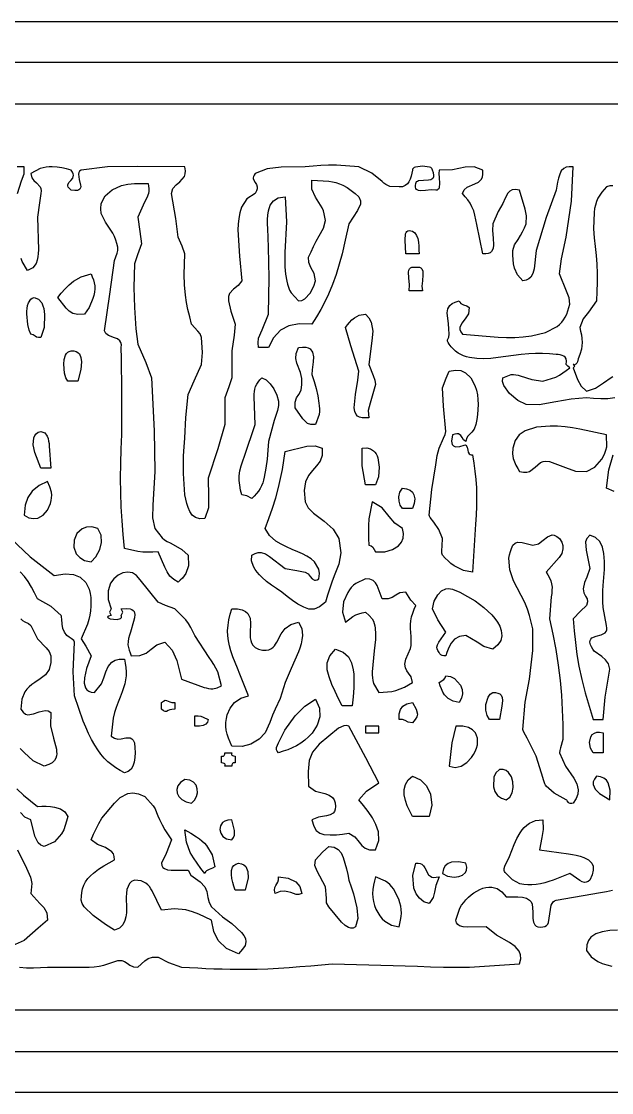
# Model space of a CAD drawing. Extents: x -1323 to 1705, y -706 to 926.
# Drawn here: x 680.4 to 709.1, y -59.8 to -7.8 of the extents above; entities that cross this region are included whole.
import ezdxf

# ---------------------------------------------------------------- set-up
doc = ezdxf.new("R2010")
doc.units = 0
doc.layers.add('CAMADA_1', color=7, linetype='CONTINUOUS')

msp = doc.modelspace()

# ---------------------------------------------------------------- linework, layer by layer
at = {"layer": 'CAMADA_1'}
for points in [[(769.0431, -59.8183), (589.043, -59.8183), (589.043, -7.8183), (769.0431, -7.8183), (769.0431, -59.8183)], [(591.043, -57.8183), (767.043, -57.8183), (767.043, -9.8183), (591.043, -9.8183), (591.043, -57.8183)], [(765.0429, -55.8183), (593.043, -55.8183), (593.043, -11.8183), (765.0429, -11.8183), (765.0429, -55.8183)], [(691.8982, -23.6551), (691.8811, -23.4206), (691.9023, -23.1948), (692.0852, -22.7955), (692.3856, -22.0295), (692.4225, -20.2611), (692.3856, -18.7783), (692.3481, -17.8751), (692.3394, -17.6569), (692.3369, -17.4389), (692.3476, -17.2221), (692.3782, -17.0076), (692.4662, -16.7332), (692.6216, -16.5199), (692.8603, -16.3836), (693.1983, -16.3399), (693.2651, -17.5526), (693.1843, -19.0388), (693.1751, -19.3886), (693.1829, -19.7383), (693.2137, -20.0874), (693.2732, -20.4353), (693.3087, -20.5808), (693.3531, -20.7231), (693.4094, -20.8593), (693.4804, -20.9865), (693.8488, -21.379), (694.0085, -21.3591), (694.1577, -21.2802), (694.4124, -21.0053), (694.5883, -20.6735), (694.6615, -20.4039), (694.6002, -20.0603), (694.4486, -19.761), (694.3497, -19.5258), (694.3366, -19.2656), (694.4539, -19.0017), (694.5755, -18.7396), (694.7057, -18.4814), (694.8487, -18.2288), (695.0559, -17.8538), (695.1493, -17.4777), (695.1227, -17.3179), (695.0913, -17.1602), (695.0504, -17.007), (694.9951, -16.8605), (694.6751, -16.3554), (694.4865, -15.9665), (694.4989, -15.5271), (695.3179, -15.5728), (695.4922, -15.6022), (695.6642, -15.6426), (695.8318, -15.6955), (695.9928, -15.7627), (696.2029, -15.8804), (696.4005, -16.0209), (696.5898, -16.1766), (696.7749, -16.3399), (696.8502, -16.5281), (696.8545, -16.6963), (696.7145, -16.9983), (696.2873, -17.64), (696.1132, -18.4321), (695.9621, -19.1033), (695.8195, -19.6027), (695.6681, -20.0982), (695.499, -20.5859), (695.3033, -21.0619), (695.1223, -21.4345), (694.9241, -21.7994), (694.7144, -22.1594), (694.4989, -22.5168), (693.8719, -22.4968), (693.3693, -22.6012), (692.9754, -22.8143), (692.629, -23.1832), (692.3856, -23.6551), (691.8982, -23.6551)], [(688.4843, -33.7337), (688.4932, -34.2435), (688.3716, -34.6226), (688.2944, -34.7368), (688.203, -34.8414), (688.1021, -34.9394), (687.9965, -35.0343), (687.7826, -34.9056), (687.5979, -34.75), (687.4593, -34.5446), (687.3516, -34.3134), (687.0214, -33.571), (686.7732, -33.5815), (686.5257, -33.5863), (686.2795, -33.5795), (686.0355, -33.5554), (685.3959, -33.4087), (685.3337, -32.732), (685.2774, -32.0553), (685.2331, -31.3782), (685.2066, -30.7006), (685.2018, -29.9933), (685.214, -29.2855), (685.2343, -28.5774), (685.2538, -27.8692), (685.2631, -27.3423), (685.2676, -26.8155), (685.2681, -26.2887), (685.2652, -25.7619), (685.2595, -25.2352), (685.2518, -24.7085), (685.2427, -24.1818), (685.233, -23.6551), (685.2378, -23.5148), (685.2113, -23.4057), (685.1591, -23.3224), (685.0442, -23.2342), (684.9016, -23.1736), (684.6067, -23.0622), (684.4906, -22.975), (684.4202, -22.8423), (684.6761, -21.0655), (684.9081, -19.4284), (685.0304, -19.0753), (685.0692, -18.9417), (685.0704, -18.7783), (685.0196, -18.6036), (684.9647, -18.4312), (684.9014, -18.2634), (684.8256, -18.1026), (684.4658, -17.5645), (684.2619, -17.1484), (684.2404, -16.9106), (684.2574, -16.6649), (684.4512, -16.2839), (684.7946, -15.9914), (685.2485, -15.79), (685.5599, -15.7209), (685.8798, -15.6894), (686.2053, -15.6831), (686.5336, -15.6894), (686.5539, -15.8127), (686.5686, -15.9349), (686.5719, -16.055), (686.5581, -16.1717), (686.4789, -16.3847), (686.3665, -16.5914), (686.0458, -17.315), (686.1295, -18.0243), (686.2086, -18.6156), (686.0274, -19.1504), (685.8832, -19.5911), (685.8458, -20.7366), (685.8832, -21.7041), (685.9459, -22.7372), (686.0458, -23.4924), (686.427, -24.3808), (686.696, -25.118), (686.8392, -27.6872), (686.8586, -29.6697), (686.7615, -31.3068), (686.7558, -31.9096), (686.8586, -32.4332), (687.2176, -32.8846), (687.3391, -32.9798), (687.4713, -33.0629), (687.6101, -33.1379), (687.7517, -33.209), (688.1694, -33.4482), (688.4843, -33.7337)], [(699.7007, -19.1033), (699.0506, -19.1033), (699.032, -18.4343), (699.0482, -18.1253), (699.0715, -18.0676), (699.1059, -18.0206), (699.1526, -17.9861), (699.2134, -17.9655), (699.3798, -18.0022), (699.4995, -18.0856), (699.5808, -18.2074), (699.6321, -18.3594), (699.6678, -18.5424), (699.6876, -18.7279), (699.6968, -18.9152), (699.7007, -19.1033)], [(699.8633, -20.8912), (699.2134, -20.8912), (699.2322, -20.603), (699.1977, -20.2613), (699.1917, -19.9851), (699.2094, -19.8964), (699.2434, -19.8244), (699.289, -19.7785), (699.3519, -19.7498), (699.4342, -19.7407), (699.5384, -19.7534), (699.6426, -19.7407), (699.7248, -19.7498), (699.7878, -19.7785), (699.8333, -19.8244), (699.88, -19.9496), (699.8891, -20.1127), (699.8633, -20.4088), (699.8412, -20.6723), (699.8633, -20.8912)], [(682.1445, -21.2167), (682.3211, -21.0047), (682.5032, -20.7989), (682.6966, -20.6057), (682.9068, -20.4312), (683.2935, -20.2098), (683.7701, -20.0785), (683.827, -20.2203), (683.8783, -20.3628), (683.9185, -20.5066), (683.942, -20.6523), (683.9445, -20.8066), (683.9272, -20.9621), (683.8946, -21.1172), (683.8511, -21.2701), (683.6678, -21.7051), (683.4446, -22.0295), (683.1285, -22.0498), (682.8881, -21.9944), (682.7046, -21.882), (682.5594, -21.7314), (682.1445, -21.2167)], [(681.3318, -23.1674), (681.2074, -23.1701), (681.1174, -23.1387), (681.0446, -23.0901), (680.9581, -23.0336), (680.844, -23.0046), (680.761, -22.8125), (680.6932, -22.5351), (680.6442, -22.0201), (680.646, -21.8838), (680.6574, -21.7482), (680.6819, -21.6149), (680.723, -21.4858), (680.835, -21.3044), (680.9128, -21.2471), (681.0063, -21.2167), (681.2171, -21.3014), (681.3673, -21.4856), (681.4265, -21.6188), (681.4674, -21.7575), (681.4939, -21.8999), (681.5099, -22.0445), (681.482, -22.6772), (681.3318, -23.1674)], [(697.2622, -24.4679), (697.4663, -25.0108), (697.5545, -25.2283), (697.5876, -25.443), (697.3175, -26.3441), (697.2302, -26.7041), (697.2622, -27.0686), (696.9372, -27.0686), (696.8073, -27.0353), (696.7088, -26.9778), (696.638, -26.9002), (696.5758, -26.7544), (696.5538, -26.5848), (696.6123, -25.9307), (696.7188, -25.2394), (696.7749, -24.793), (696.3934, -23.5723), (696.1245, -22.6796), (696.224, -22.5515), (696.3272, -22.4271), (696.438, -22.3102), (696.56, -22.2046), (696.7889, -22.0761), (697.1001, -22.0295), (697.2577, -22.2131), (697.3807, -22.414), (697.456, -22.8502), (697.4071, -23.3208), (697.2622, -24.4679)], [(683.1197, -25.2807), (682.6319, -25.2807), (682.5481, -25.1227), (682.4827, -24.8918), (682.4403, -24.4623), (682.4609, -24.2249), (682.5224, -24.0222), (682.5705, -23.9414), (682.6314, -23.8784), (682.7058, -23.8361), (682.7946, -23.8174), (682.931, -23.8151), (683.0424, -23.8392), (683.1309, -23.8865), (683.1984, -23.9544), (683.276, -24.1269), (683.3003, -24.3413), (683.2634, -24.7158), (683.1197, -25.2807)], [(694.4989, -24.9553), (694.5996, -25.2979), (694.6938, -25.6428), (694.7751, -25.992), (694.837, -26.3479), (694.8536, -26.4862), (694.8629, -26.6246), (694.8613, -26.7618), (694.8453, -26.8967), (694.6615, -27.3937), (694.4434, -27.3884), (694.2769, -27.3313), (694.0509, -27.1102), (693.6861, -26.5809), (693.6785, -26.3002), (693.7484, -26.0968), (693.8542, -25.9296), (693.9696, -25.7232), (694.0111, -25.443), (693.9983, -25.1465), (693.9475, -24.8602), (693.7684, -24.4149), (693.7117, -24.1893), (693.7264, -23.9428), (693.8488, -23.6551), (694.0388, -23.6298), (694.1933, -23.6341), (694.3161, -23.6645), (694.41, -23.7177), (694.5249, -23.8801), (694.5647, -24.0949), (694.5557, -24.336), (694.5032, -24.7279), (694.4989, -24.9553)], [(700.1885, -31.7831), (700.3199, -30.5375), (700.5135, -29.3447), (700.5867, -28.8972), (700.6761, -28.5319), (700.8833, -28.0504), (700.9613, -27.8712), (701.0013, -27.7191), (700.8845, -26.4918), (700.8389, -25.6057), (701.0101, -25.1387), (701.1639, -24.793), (701.4657, -24.7436), (701.7282, -24.7722), (701.9528, -24.87), (702.2211, -25.1267), (702.4108, -25.4889), (702.4825, -25.7123), (702.5322, -25.942), (702.5611, -26.1754), (702.5706, -26.41), (702.5617, -26.6573), (702.5377, -26.9034), (702.5036, -27.1488), (702.4645, -27.3937), (702.3777, -27.618), (702.2664, -27.7623), (702.1507, -27.8684), (702.0699, -27.952), (702.0086, -28.0579), (701.9767, -28.2065), (701.8658, -28.1346), (701.7938, -28.0238), (701.7209, -27.9137), (701.6078, -27.8439), (701.5344, -27.836), (701.4417, -27.8474), (701.3263, -27.8814), (701.2741, -28.1978), (701.2843, -28.2835), (701.3084, -28.3503), (701.3763, -28.4262), (701.4691, -28.4623), (701.6884, -28.4524), (701.8849, -28.3963), (701.949, -28.3744), (701.9681, -28.3691), (701.9712, -28.3686), (701.9738, -28.3684), (701.9757, -28.3686), (701.9767, -28.3692), (702.0344, -28.4822), (702.062, -28.6251), (702.0883, -28.7331), (702.1383, -28.8172), (702.1786, -28.8445), (702.2325, -28.8586), (702.3019, -28.8569), (702.3588, -29.2577), (702.411, -29.6587), (702.4537, -30.0602), (702.4821, -30.4625), (702.4932, -30.9025), (702.4866, -31.3432), (702.4673, -31.7841), (702.4402, -32.2247), (702.3534, -33.5123), (702.3019, -34.5465), (701.8575, -34.4663), (701.3995, -34.2506), (701.2476, -34.1362), (701.1057, -34.0091), (700.9706, -33.8735), (700.8389, -33.7337), (700.8046, -33.6363), (700.7989, -33.5103), (700.8211, -33.2833), (700.8389, -32.9209), (700.6635, -32.4786), (700.422, -32.1249), (700.2472, -31.8984), (700.2064, -31.8335), (700.1885, -31.7831)], [(692.3856, -28.2065), (692.3562, -28.6393), (692.3183, -29.0718), (692.2633, -29.5039), (692.1827, -29.9352), (692.1474, -30.0812), (692.1051, -30.2247), (692.0526, -30.363), (691.9867, -30.4937), (691.8996, -30.6229), (691.7985, -30.7435), (691.688, -30.8584), (691.5728, -30.9703), (691.3353, -30.8434), (691.0852, -30.8076), (691.031, -30.5721), (690.9857, -30.3373), (690.9584, -30.1035), (690.9579, -29.8714), (690.9923, -29.6315), (691.055, -29.3936), (691.1352, -29.1572), (691.2223, -28.9219), (691.7354, -27.3937), (691.688, -26.0486), (691.6927, -25.9193), (691.7038, -25.7913), (691.7255, -25.6669), (691.7621, -25.5484), (691.8187, -25.4333), (691.8907, -25.3246), (691.973, -25.2202), (692.0604, -25.118), (692.274, -25.2234), (692.4719, -25.4132), (692.6431, -25.6559), (692.7945, -25.9669), (692.8734, -26.2558), (692.8686, -26.4603), (692.8152, -26.7135), (692.6691, -27.1917), (692.3856, -28.2065)], [(706.0408, -29.182), (706.8213, -29.4659), (707.3044, -29.6573), (707.8287, -29.6697), (708.2447, -29.4554), (708.5728, -29.0733), (708.6557, -28.929), (708.726, -28.7797), (708.7804, -28.6259), (708.8155, -28.4684), (708.8043, -27.8814), (707.5125, -27.6082), (707.1538, -27.5497), (706.7933, -27.5039), (706.4315, -27.4742), (706.0689, -27.464), (705.4094, -27.516), (704.8551, -27.6911), (704.5673, -27.8912), (704.3618, -28.1685), (704.2524, -28.5319), (704.2378, -28.8139), (704.2784, -29.0426), (704.3352, -29.2064), (704.4074, -29.3641), (704.4899, -29.5179), (704.5776, -29.6697), (704.7755, -29.705), (704.9357, -29.7028), (705.0656, -29.6702), (705.3443, -29.4611), (705.6054, -29.2345), (705.7218, -29.1881), (705.8646, -29.1683), (706.0408, -29.182)], [(681.3318, -27.7191), (681.5133, -27.7967), (681.6323, -27.9547), (681.6773, -28.0701), (681.7067, -28.1895), (681.7254, -28.3114), (681.7383, -28.4344), (681.8191, -29.507), (681.3318, -29.507), (681.0351, -28.7453), (680.9612, -28.3666), (680.9876, -28.0284), (681.0343, -27.9226), (681.1055, -27.8337), (681.2036, -27.7648), (681.3318, -27.7191)], [(695.7995, -32.9209), (695.8946, -33.6104), (695.8066, -34.1618), (695.6102, -34.6523), (695.4792, -34.9856), (695.3617, -35.324), (695.2533, -35.6658), (695.1493, -36.0094), (694.8656, -36.2431), (694.6007, -36.348), (694.3485, -36.3464), (694.1015, -36.2605), (693.816, -36.1076), (693.5469, -35.9275), (693.2887, -35.7291), (693.036, -35.5217), (692.7813, -35.3549), (692.5309, -35.1828), (692.2892, -35), (692.0606, -34.8011), (691.9441, -34.6847), (691.8354, -34.5608), (691.7374, -34.4283), (691.6527, -34.2861), (691.5587, -34.0115), (691.5728, -33.7337), (691.7314, -33.6422), (691.8835, -33.6007), (692.0296, -33.6022), (692.2392, -33.6697), (692.4397, -33.7942), (693.1983, -34.3838), (693.7622, -34.4805), (694.1737, -34.5465), (694.3094, -34.6411), (694.4124, -34.7679), (694.5061, -34.8837), (694.6146, -34.946), (694.6739, -34.9453), (694.7431, -34.9218), (694.8239, -34.8716), (694.8592, -34.6237), (694.8332, -34.4085), (694.6279, -34.0593), (694.4509, -33.9002), (694.2502, -33.7707), (694.0343, -33.662), (693.8116, -33.5651), (693.5368, -33.4499), (693.2666, -33.3312), (693.0032, -33.2008), (692.7489, -33.0505), (692.4283, -32.7791), (692.2232, -32.4332), (692.4047, -31.9415), (692.5792, -31.448), (692.7394, -30.9509), (692.8784, -30.4484), (692.9764, -30.0144), (693.059, -29.5766), (693.1312, -29.136), (693.1983, -28.6942), (694.2443, -28.4351), (694.6563, -28.4198), (694.9867, -28.5319), (694.9963, -28.8889), (694.8961, -29.1642), (694.7223, -29.3989), (694.5225, -29.6148), (694.327, -29.8627), (694.1778, -30.1741), (694.1136, -30.5853), (694.1737, -31.1326), (694.3165, -31.4271), (694.575, -31.6909), (695.0931, -32.0856), (695.5308, -32.4654), (695.7995, -32.9209)], [(697.1001, -30.3198), (696.9341, -29.3934), (696.9372, -28.5319), (697.1549, -28.5182), (697.3356, -28.5626), (697.4815, -28.6566), (697.5515, -28.7309), (697.6097, -28.8157), (697.6569, -28.9081), (697.6942, -29.005), (697.7662, -29.4634), (697.7226, -29.9342), (697.5876, -30.3198), (697.1001, -30.3198)], [(681.6567, -30.1575), (681.239, -30.3478), (680.9008, -30.6175), (680.6894, -30.9218), (680.5585, -31.3067), (680.5189, -31.7831), (680.7498, -31.9099), (680.9695, -31.9567), (681.1739, -31.9332), (681.4432, -31.7873), (681.6553, -31.5378), (681.7965, -31.2173), (681.8302, -31.0834), (681.851, -30.947), (681.8566, -30.8101), (681.8452, -30.6752), (681.7706, -30.4122), (681.6567, -30.1575)], [(698.888, -30.4825), (699.0973, -30.515), (699.2597, -30.5815), (699.3772, -30.6779), (699.4525, -30.7999), (699.4909, -30.9948), (699.4635, -31.2174), (699.3758, -31.4576), (698.888, -31.4576), (698.7866, -31.3092), (698.7318, -31.1145), (698.7237, -30.9012), (698.7735, -30.6632), (698.888, -30.4825)], [(697.425, -31.1326), (697.2641, -31.9732), (697.2403, -32.2891), (697.2365, -32.607), (697.246, -32.9262), (697.2622, -33.246), (697.3678, -33.2838), (697.4479, -33.3467), (697.5876, -33.571), (698.0313, -33.5644), (698.4061, -33.4617), (698.6956, -33.2801), (698.8467, -33.1024), (698.9337, -32.8972), (698.9497, -32.6717), (698.888, -32.4332), (698.5303, -32.1829), (698.2521, -31.8531), (697.9028, -31.4286), (697.425, -31.1326)], [(683.7701, -34.0588), (684.0006, -33.8093), (684.1887, -33.456), (684.2736, -33.1123), (684.2538, -32.7611), (684.0953, -32.4332), (683.8042, -32.3564), (683.5464, -32.3676), (683.3266, -32.4518), (683.0775, -32.6829), (682.9379, -32.9952), (682.9226, -33.3389), (683.0465, -33.664), (683.2136, -33.8457), (683.4532, -33.9823), (683.7701, -34.0588)], [(706.5286, -43.3246), (706.8092, -43.9736), (707.2119, -44.5496), (707.3647, -44.8321), (707.4353, -45.1227), (707.4179, -45.3252), (707.3361, -45.5378), (707.1787, -45.763), (707.1268, -45.7808), (707.0824, -45.7872), (707.0445, -45.7839), (706.9983, -45.7643), (706.9618, -45.7327), (706.9003, -45.6473), (706.8778, -45.6194), (706.8535, -45.6005), (706.2661, -45.2819), (705.8782, -44.9502), (705.8436, -44.9016), (705.8095, -44.8301), (705.7549, -44.6772), (705.6481, -44.3076), (705.3904, -43.4874), (704.9486, -42.6088), (704.7948, -42.3289), (704.7583, -42.2481), (704.7402, -42.1868), (704.8575, -40.8661), (705.0652, -39.7484), (705.2216, -38.3576), (705.228, -37.31), (705.148, -36.9839), (705.0611, -36.6608), (704.9602, -36.3435), (704.8384, -36.035), (704.2927, -34.9792), (704.1024, -34.4415), (704.0667, -33.874), (704.0957, -33.7139), (704.1397, -33.5565), (704.1935, -33.4008), (704.2524, -33.246), (704.3661, -33.1526), (704.4796, -33.1046), (704.7116, -33.1079), (705.228, -33.246), (705.5022, -33.1721), (705.7284, -33.0054), (705.937, -32.8348), (706.159, -32.7491), (706.2699, -32.7616), (706.3922, -32.8163), (706.5286, -32.9209), (706.633, -33.0987), (706.6843, -33.2655), (706.6902, -33.4223), (706.6289, -33.6408), (706.5054, -33.8424), (705.8782, -34.5465), (705.9603, -34.6872), (706.0357, -34.8293), (706.0978, -34.9741), (706.1399, -35.1231), (706.1577, -35.2769), (706.1563, -35.4345), (706.1428, -35.5943), (706.1247, -35.7547), (706.0408, -36.8222), (706.1941, -37.5678), (706.3383, -38.3143), (706.4639, -39.0629), (706.5617, -39.8145), (706.6228, -40.5263), (706.6592, -41.2409), (706.6792, -41.9573), (706.6909, -42.6745), (706.5777, -43.0866), (706.5364, -43.2183), (706.5286, -43.3246)], [(708.6414, -35.1966), (708.6788, -34.8096), (708.7045, -34.4233), (708.7069, -34.0383), (708.6743, -33.6552), (708.6045, -33.3365), (708.4764, -33.0717), (708.2767, -32.8745), (707.9915, -32.7582), (707.8546, -32.9127), (707.7917, -33.0884), (707.8184, -33.4886), (707.9915, -34.3838), (707.8556, -34.8005), (707.7295, -35.0551), (707.6663, -35.3593), (707.7054, -35.5536), (707.7912, -35.718), (707.858, -35.8527), (707.8823, -35.999), (707.8287, -36.1721), (707.5399, -36.4552), (707.1787, -36.8222), (707.232, -37.3989), (707.2921, -37.9742), (707.366, -38.5468), (707.4605, -39.1154), (707.6016, -39.7676), (707.7704, -40.4144), (707.9576, -41.0576), (708.1541, -41.699), (708.6414, -41.699), (708.7466, -40.6263), (708.9669, -39.2606), (708.897, -38.9966), (708.7554, -38.8046), (708.5709, -38.6553), (708.2049, -38.3839), (708.1363, -38.2908), (708.0807, -38.1868), (708.0339, -38.0754), (707.9915, -37.9603), (708.0046, -37.8718), (708.0368, -37.8025), (708.0852, -37.7492), (708.2962, -37.6553), (708.5432, -37.5976), (708.7451, -37.4948), (708.7885, -37.4365), (708.8148, -37.3613), (708.821, -37.2659), (708.8043, -37.1474), (708.6407, -36.2661), (708.6234, -36.0003), (708.6211, -35.7332), (708.6287, -35.4651), (708.6414, -35.1966)], [(685.233, -36.6597), (685.3143, -36.4972), (685.233, -36.3347), (685.4819, -36.3105), (685.6634, -36.3279), (685.7511, -36.3605), (685.815, -36.4085), (685.8572, -36.4707), (685.887, -36.6036), (685.8746, -36.7672), (685.8314, -36.9557), (685.6748, -37.4648), (685.6276, -37.6162), (685.5877, -37.7692), (685.5622, -37.9224), (685.5587, -38.0747), (685.5784, -38.2103), (685.616, -38.3445), (685.6654, -38.4778), (685.7208, -38.6106), (686.1431, -38.608), (686.4428, -38.4829), (686.6807, -38.296), (686.9644, -38.079), (687.3464, -37.9603), (687.6995, -38.3355), (687.9269, -38.8361), (688.1591, -39.7484), (689.2528, -40.1463), (689.3608, -40.1771), (689.4694, -40.2021), (689.5776, -40.2167), (689.6848, -40.2167), (689.8994, -40.1651), (690.1099, -40.0734), (689.9189, -39.3949), (689.8313, -39.2114), (689.7291, -39.0342), (689.6175, -38.8611), (689.5021, -38.69), (688.8093, -37.635), (688.7133, -37.4341), (688.6123, -37.2369), (688.5017, -37.0471), (688.3763, -36.8686), (687.8342, -36.3347), (687.3745, -36.1755), (687.0214, -36.0094), (686.155, -34.928), (685.9759, -34.723), (685.7828, -34.5892), (685.558, -34.5465), (685.3079, -34.5921), (685.0769, -34.7038), (684.8763, -34.8741), (684.7185, -35.0951), (684.5943, -35.4557), (684.5941, -35.8749), (684.7452, -36.3347), (684.6639, -36.4972), (684.7452, -36.6597), (684.6177, -36.6904), (684.5974, -36.7003), (684.5833, -36.7105), (684.5764, -36.7187), (684.5726, -36.7271), (684.5724, -36.7356), (684.575, -36.7442), (684.5805, -36.7527), (684.6012, -36.7706), (684.6327, -36.7877), (684.6992, -36.8122), (684.8527, -36.8435), (685.0401, -36.8491), (685.1889, -36.8091), (685.2204, -36.783), (685.2397, -36.7498), (685.2445, -36.7089), (685.233, -36.6597)], [(699.5384, -36.1721), (699.3002, -35.9096), (699.0506, -35.5217), (698.7704, -35.5634), (698.564, -35.679), (698.3968, -35.7849), (698.1935, -35.8546), (697.9128, -35.8471), (697.6603, -35.2053), (697.5769, -35.0651), (697.4632, -34.9553), (697.308, -34.8871), (697.1001, -34.8716), (696.6206, -35.1028), (696.5092, -35.1935), (696.4083, -35.2977), (696.3176, -35.4122), (696.2368, -35.534), (696.0331, -35.9969), (695.9828, -36.4969), (696.1245, -36.9849), (696.4842, -36.7008), (696.6279, -36.6308), (696.7804, -36.5772), (696.9388, -36.5345), (697.1001, -36.4972), (697.281, -36.6517), (697.4298, -36.8278), (697.4836, -36.9305), (697.5235, -37.0413), (697.5519, -37.1574), (697.5714, -37.276), (697.5916, -37.5543), (697.5843, -37.8309), (697.5586, -38.1059), (697.5237, -38.3795), (697.4257, -39.3884), (697.4249, -39.5333), (697.4326, -39.6774), (697.4527, -39.8183), (697.4896, -39.9538), (697.75, -40.3986), (697.9614, -40.3881), (698.1711, -40.3716), (698.3773, -40.3432), (698.5783, -40.2969), (698.7846, -40.2239), (698.985, -40.1307), (699.1814, -40.0242), (699.3758, -39.9109), (699.3212, -39.6437), (699.1888, -39.4543), (699.1009, -39.3374), (699.0346, -39.1987), (699.011, -39.0175), (699.0506, -38.773), (699.2852, -38.2556), (699.311, -38.1152), (699.3218, -37.9712), (699.3216, -37.825), (699.3145, -37.6779), (699.301, -37.4832), (699.2897, -37.2899), (699.288, -37.0987), (699.3031, -36.91), (699.3404, -36.7227), (699.3962, -36.5379), (699.4642, -36.3546), (699.5384, -36.1721)], [(701.9767, -37.635), (701.657, -37.6794), (701.4233, -37.8099), (701.2555, -38.0062), (701.175, -38.1484), (701.1091, -38.2982), (701.0527, -38.4531), (701.0013, -38.6106), (700.9045, -38.6162), (700.8254, -38.6042), (700.7629, -38.5757), (700.7095, -38.5219), (700.6761, -38.4478), (700.6077, -38.3634), (700.5714, -38.2807), (700.5631, -38.1994), (700.5927, -38.0792), (700.6597, -37.9602), (701.0013, -37.4725), (700.612, -36.8606), (700.3511, -36.3347), (700.4398, -35.9681), (700.6096, -35.6532), (700.7894, -35.4683), (701.0013, -35.3593), (701.1379, -35.3508), (701.3203, -35.3861), (701.677, -35.5196), (702.4254, -35.9493), (702.6386, -36.1036), (702.844, -36.2678), (703.0407, -36.4436), (703.2281, -36.6328), (703.3773, -36.8042), (703.5105, -36.9873), (703.6191, -37.183), (703.6942, -37.3921), (703.7233, -37.6384), (703.6709, -37.8727), (703.5259, -38.09), (703.2773, -38.2853), (702.8474, -38.169), (702.5222, -37.9479), (701.9767, -37.635)], [(690.5977, -42.9996), (690.5175, -42.8105), (690.4434, -42.6199), (690.3814, -42.4263), (690.3376, -42.2282), (690.3178, -42.0411), (690.3185, -41.852), (690.34, -41.6638), (690.3821, -41.4796), (690.5207, -41.1537), (690.7379, -40.8813), (691.034, -40.6785), (691.4104, -40.5612), (690.9956, -39.4984), (690.8773, -39.2191), (690.7599, -38.9395), (690.6494, -38.6567), (690.5517, -38.3682), (690.4864, -38.1298), (690.4369, -37.8878), (690.4069, -37.6439), (690.3998, -37.3999), (690.4209, -37.1318), (690.4663, -36.8652), (690.528, -36.5997), (690.5977, -36.3347), (690.8843, -36.3396), (691.1055, -36.3817), (691.2698, -36.4565), (691.3847, -36.5593), (691.4901, -36.7821), (691.5184, -37.0489), (691.5001, -37.5036), (691.4974, -37.6249), (691.5024, -37.7457), (691.5197, -37.864), (691.554, -37.9775), (691.6255, -38.1048), (691.7376, -38.2089), (691.8982, -38.2853), (692.0997, -38.3349), (692.2685, -38.3441), (692.4094, -38.3177), (692.5267, -38.2607), (692.6048, -38.1987), (692.6728, -38.1247), (692.7329, -38.0424), (692.7868, -37.9556), (693.0086, -37.5525), (693.1981, -37.2951), (693.4654, -37.0928), (693.8488, -36.9849), (694.0001, -37.2835), (694.0309, -37.6351), (694.0074, -37.8397), (693.9651, -38.0402), (693.9079, -38.2368), (693.8395, -38.4298), (693.4902, -39.2335), (693.1983, -39.9109), (692.9597, -40.6938), (692.711, -41.2115), (692.5866, -41.4985), (692.4473, -41.8522), (692.2232, -42.3493), (691.9352, -42.6671), (691.5242, -42.9116), (691.1062, -43.0121), (690.5977, -42.9996)], [(696.4494, -41.0489), (695.9621, -41.0489), (695.7888, -40.7029), (695.6218, -40.3543), (695.4673, -40.0004), (695.3317, -39.6386), (695.2418, -39.2966), (695.2418, -38.9575), (695.3632, -38.6207), (695.6367, -38.2853), (696.0143, -38.4459), (696.2699, -38.672), (696.4251, -38.9573), (696.5014, -39.2955), (696.5249, -39.5134), (696.5364, -39.7318), (696.5376, -39.9507), (696.5303, -40.1699), (696.4967, -40.6091), (696.4494, -41.0489)], [(701.0013, -39.5859), (701.2195, -39.6266), (701.4162, -39.7237), (701.7094, -40.0437), (701.7888, -40.2452), (701.8115, -40.4599), (701.7685, -40.6772), (701.6517, -40.8862), (701.3525, -40.8215), (701.1169, -40.6928), (700.9365, -40.5092), (700.8505, -40.3723), (700.7824, -40.2246), (700.7263, -40.0695), (700.6761, -39.9109), (700.9009, -39.7713), (700.9636, -39.6912), (701.0013, -39.5859)], [(703.6025, -41.699), (703.1146, -41.699), (703.0026, -41.5073), (702.9485, -41.258), (702.9504, -40.9865), (703.055, -40.6166), (703.1518, -40.4811), (703.2773, -40.3986), (703.4184, -40.4039), (703.5307, -40.4276), (703.617, -40.4676), (703.6802, -40.5225), (703.7412, -40.6431), (703.7569, -40.7922), (703.7209, -41.0642), (703.6025, -41.699)], [(687.8342, -41.2115), (687.6921, -41.2183), (687.5907, -41.2433), (687.5185, -41.2764), (687.4391, -41.3191), (687.3592, -41.3236), (687.2863, -41.2885), (687.1838, -41.2115), (687.1838, -40.8862), (687.2863, -40.8091), (687.3592, -40.7741), (687.4391, -40.7786), (687.5185, -40.8213), (687.5907, -40.8543), (687.6921, -40.8794), (687.8342, -40.8862), (687.8342, -41.2115)], [(694.6615, -40.7237), (694.8658, -41.1532), (694.8866, -41.5791), (694.7545, -41.9882), (694.5001, -42.3674), (694.3341, -42.5475), (694.152, -42.7115), (693.9558, -42.8577), (693.7474, -42.9841), (693.5371, -43.0867), (693.3198, -43.1744), (693.0978, -43.252), (692.8734, -43.3246), (692.8123, -43.2451), (692.7802, -43.1785), (692.7716, -43.1196), (692.7811, -43.0628), (692.8734, -42.8371), (693.1769, -42.224), (693.6745, -41.5363), (694.1508, -41.0571), (694.6615, -40.7237)], [(699.3758, -41.8618), (699.1765, -41.8334), (699.0248, -41.7575), (698.8965, -41.7069), (698.7256, -41.699), (698.7304, -41.4309), (698.7912, -41.2187), (698.9058, -41.0601), (699.1068, -40.9392), (699.3758, -40.8862), (699.5539, -41.2019), (699.6161, -41.455), (699.588, -41.5816), (699.5098, -41.7144), (699.3758, -41.8618)], [(689.4597, -41.699), (689.4173, -41.8386), (689.3352, -41.9389), (689.217, -42.0027), (689.0344, -42.0346), (688.8093, -42.0242), (688.8093, -41.5365), (688.976, -41.5215), (689.1054, -41.5439), (689.2122, -41.5888), (689.4597, -41.699)], [(696.2873, -47.2261), (696.5755, -47.4028), (696.787, -47.6562), (696.9224, -47.8166), (697.0858, -47.9491), (697.2999, -48.0309), (697.5876, -48.0389), (697.7378, -47.5767), (697.7297, -47.1678), (697.6041, -46.8016), (697.4326, -46.4807), (697.2305, -46.1775), (697.0078, -45.886), (696.7749, -45.6005), (697.1539, -45.1929), (697.75, -44.7877), (697.1067, -43.5715), (696.2873, -42.0242), (696.165, -41.995), (696.0391, -42.0098), (695.783, -42.1349), (695.3117, -42.5118), (694.8418, -42.9027), (694.5251, -43.2963), (694.3687, -43.7021), (694.3079, -44.2344), (694.3366, -44.9502), (694.6756, -45.1801), (695.12, -45.3046), (695.3279, -45.3811), (695.4977, -45.4958), (695.5792, -45.6041), (695.6276, -45.7453), (695.6367, -45.9257), (695.6276, -46.0656), (695.5871, -46.174), (695.5198, -46.2556), (695.3792, -46.3385), (695.2054, -46.3881), (694.822, -46.452), (694.4989, -46.5758), (694.5836, -46.8899), (694.7094, -47.1002), (694.8754, -47.2252), (695.0809, -47.2837), (695.3811, -47.312), (695.6825, -47.3037), (695.9847, -47.271), (696.2873, -47.2261)], [(697.75, -42.0242), (697.1001, -42.0242), (697.1001, -42.3493), (697.75, -42.3493), (697.75, -42.0242)], [(701.4891, -42.0242), (701.2984, -42.835), (701.1639, -43.9749), (701.4584, -44.0388), (701.7502, -43.9695), (702.0217, -43.7956), (702.2549, -43.5454), (702.35, -43.4038), (702.4297, -43.253), (702.4916, -43.0944), (702.5331, -42.9298), (702.542, -42.6211), (702.4402, -42.3497), (702.3019, -42.2035), (702.1007, -42.0949), (701.8315, -42.0323), (701.4891, -42.0242)], [(708.6414, -43.3246), (708.1541, -43.3246), (708.0246, -43.0965), (707.9836, -42.8167), (708.043, -42.5504), (708.1143, -42.4428), (708.2154, -42.3632), (708.3312, -42.3224), (708.4731, -42.3158), (708.6414, -42.3493), (708.6414, -43.3246)], [(690.5977, -43.9749), (690.2725, -43.9749), (690.2782, -43.9285), (690.2737, -43.8924), (690.2603, -43.8651), (690.2396, -43.8452), (690.1814, -43.8222), (690.1099, -43.8124), (690.1099, -43.4874), (690.1561, -43.493), (690.1921, -43.4884), (690.2195, -43.4751), (690.2393, -43.4543), (690.2625, -43.3961), (690.2725, -43.3246), (690.5977, -43.3246), (690.592, -43.3709), (690.5965, -43.4071), (690.6098, -43.4344), (690.6306, -43.4543), (690.6888, -43.4774), (690.7598, -43.4874), (690.7598, -43.8124), (690.7135, -43.8067), (690.6775, -43.8112), (690.6504, -43.8245), (690.6303, -43.8452), (690.6074, -43.9035), (690.5977, -43.9749)], [(703.6025, -44.1374), (703.4372, -44.3027), (703.3357, -44.5111), (703.3133, -44.981), (703.3881, -45.2045), (703.5169, -45.3949), (703.6973, -45.5333), (703.9274, -45.6005), (704.1038, -45.4711), (704.2176, -45.2638), (704.2691, -45.0101), (704.2583, -44.7411), (704.1859, -44.4881), (704.0521, -44.2823), (703.9291, -44.1868), (703.7791, -44.1354), (703.6025, -44.1374)], [(688.3215, -44.6251), (688.1155, -44.7668), (687.9877, -44.931), (687.9341, -45.1065), (687.951, -45.2823), (688.0344, -45.447), (688.1808, -45.5895), (688.3863, -45.6986), (688.6469, -45.763), (688.7924, -45.6241), (688.8892, -45.4513), (688.9352, -45.261), (688.9283, -45.0698), (688.8656, -44.8941), (688.7452, -44.7505), (688.5647, -44.6554), (688.3215, -44.6251)], [(699.3758, -46.4133), (699.2452, -46.1576), (699.1274, -45.8991), (699.035, -45.6346), (698.9807, -45.3615), (698.9776, -45.1009), (699.0351, -44.8584), (699.1641, -44.6428), (699.3758, -44.4627), (699.767, -44.6329), (700.0679, -44.9334), (700.2608, -45.3272), (700.3259, -45.8611), (700.1885, -46.4133), (699.3758, -46.4133)], [(708.3165, -44.4627), (708.2149, -44.6054), (708.1624, -44.7369), (708.1527, -44.858), (708.2554, -45.096), (708.4729, -45.2934), (708.9669, -45.6005), (708.9755, -45.1451), (708.8872, -44.7861), (708.7988, -44.651), (708.6765, -44.5498), (708.5167, -44.486), (708.3165, -44.4627)], [(690.9226, -53.0782), (690.3495, -52.8319), (689.933, -52.4292), (689.7229, -51.9956), (689.6221, -51.4526), (689.3148, -51.3014), (689.0044, -51.1609), (688.688, -51.0417), (688.3623, -50.9544), (687.8234, -50.9024), (687.1838, -50.9651), (686.7365, -50.0305), (686.6724, -49.9227), (686.602, -49.8199), (686.5223, -49.7262), (686.4304, -49.6458), (686.1955, -49.5351), (685.8832, -49.502), (685.7361, -49.5706), (685.6288, -49.6719), (685.5101, -49.9538), (685.4812, -50.1401), (685.4722, -50.3277), (685.4753, -50.5166), (685.4831, -50.7069), (685.488, -50.9007), (685.4827, -51.0936), (685.4599, -51.2831), (685.4125, -51.4671), (685.3119, -51.6713), (685.1484, -51.8327), (684.9081, -51.9404), (684.4677, -51.658), (683.8738, -51.2293), (683.4394, -50.8027), (683.334, -50.6367), (683.2824, -50.4773), (683.2952, -50.2874), (683.3157, -50.1005), (683.3513, -49.9195), (683.4096, -49.7473), (683.498, -49.5832), (683.6115, -49.4312), (683.7437, -49.2908), (683.8881, -49.1618), (684.1304, -48.9785), (684.3836, -48.8162), (684.644, -48.6679), (684.9081, -48.5266), (684.8959, -48.3626), (684.8525, -48.2299), (684.7826, -48.1236), (684.4632, -47.9147), (684.0817, -47.7678), (683.7701, -47.5513), (683.8869, -47.2794), (684.0094, -47.0112), (684.1436, -46.7507), (684.2951, -46.5014), (684.9081, -45.763), (685.1784, -45.4979), (685.5558, -45.3039), (685.7969, -45.2719), (686.0684, -45.3107), (686.3708, -45.438), (686.7849, -45.8929), (686.8736, -46.0492), (686.9484, -46.2147), (687.0169, -46.3846), (687.0867, -46.5541), (687.2132, -46.8148), (687.3565, -47.0658), (687.5111, -47.3102), (687.6713, -47.5513), (687.4165, -48.2067), (687.1838, -48.6892), (687.2074, -48.8008), (687.2584, -48.8853), (687.333, -48.9462), (687.4815, -49.0009), (687.6632, -49.0224), (688.4843, -49.0142), (688.6069, -49.272), (688.8474, -49.4323), (689.0739, -49.5819), (689.2971, -49.827), (689.3834, -50.0618), (689.4359, -50.3512), (689.4998, -50.5861), (689.6221, -50.8025), (690.158, -51.28), (690.5977, -51.6153), (691.0726, -52.054), (691.1916, -52.2005), (691.266, -52.3416), (691.2908, -52.5028), (691.2459, -52.6734), (691.1253, -52.8623), (690.9226, -53.0782)], [(690.5977, -47.5513), (690.6911, -47.4378), (690.7388, -47.3242), (690.7357, -47.0921), (690.5977, -46.5758), (690.4162, -46.5881), (690.2696, -46.6357), (690.1576, -46.7117), (690.0526, -46.8642), (690.0217, -47.0423), (690.0627, -47.2231), (690.1735, -47.3835), (690.3526, -47.5006), (690.5977, -47.5513)], [(703.9274, -49.1769), (703.8778, -49.135), (703.8471, -49.0857), (703.833, -49.0299), (703.838, -48.9357), (703.8683, -48.8313), (704.0903, -48.3641), (704.1994, -48.064), (704.317, -47.7679), (704.4517, -47.4801), (704.6119, -47.2045), (704.7066, -47.0702), (704.8117, -46.9441), (704.9287, -46.8301), (705.059, -46.7321), (705.3572, -46.603), (705.7158, -46.5758), (705.7344, -47.0498), (705.6591, -47.4296), (705.553, -48.0389), (706.9513, -48.2298), (707.1454, -48.2578), (707.3382, -48.2916), (707.5275, -48.3369), (707.7116, -48.3992), (707.9331, -48.5175), (708.0876, -48.6775), (708.1508, -48.8316), (708.1603, -49.018), (708.1093, -49.2403), (707.9915, -49.502), (707.9069, -49.5704), (707.8241, -49.6067), (707.7428, -49.6151), (707.6227, -49.5856), (707.5037, -49.5186), (707.0159, -49.1769), (706.6178, -49.3462), (706.2154, -49.5016), (706.0114, -49.5697), (705.8047, -49.6291), (705.5949, -49.678), (705.3815, -49.7147), (705.1845, -49.7354), (704.9868, -49.7397), (704.7912, -49.7225), (704.6005, -49.6789), (704.2467, -49.4985), (703.9274, -49.1769)], [(689.2971, -49.1769), (689.1023, -48.9324), (688.9145, -48.6837), (688.7408, -48.4264), (688.588, -48.1562), (688.4016, -47.6631), (688.3215, -47.0636), (688.6128, -47.2263), (688.8933, -47.4003), (689.0261, -47.4951), (689.1521, -47.597), (689.27, -47.7073), (689.3784, -47.8275), (689.6435, -48.2777), (689.7847, -48.8517), (689.659, -48.9294), (689.5076, -48.9811), (689.3727, -49.0494), (689.3248, -49.1031), (689.2971, -49.1769)], [(695.1493, -49.827), (694.755, -49.0637), (694.642, -48.8013), (694.6615, -48.5266), (695.0067, -48.1437), (695.3117, -47.8764), (695.5728, -47.9053), (695.768, -48.0136), (695.9104, -48.1865), (696.0131, -48.4092), (696.102, -48.6764), (696.1735, -48.9487), (696.2333, -49.2245), (696.2873, -49.502), (696.3998, -49.8337), (696.5071, -50.1677), (696.6038, -50.5064), (696.6847, -50.852), (696.7269, -51.364), (696.6123, -51.7779), (696.5019, -51.8308), (696.3893, -51.8392), (696.2756, -51.8089), (696.1042, -51.7047), (695.934, -51.5478), (695.3117, -50.8025), (695.2106, -50.6145), (695.1968, -50.3829), (695.1493, -49.827)], [(690.9226, -48.6892), (691.0726, -48.7096), (691.1901, -48.7611), (691.2781, -48.839), (691.384, -49.0882), (691.3909, -49.3973), (691.2476, -49.9897), (690.7598, -49.9897), (690.7033, -49.8039), (690.6524, -49.6173), (690.6129, -49.4291), (690.5903, -49.2386), (690.5943, -49.0454), (690.6425, -48.8796), (690.7054, -48.7915), (690.7975, -48.7266), (690.9226, -48.6892)], [(700.6761, -49.3395), (700.5075, -49.7607), (700.4541, -50.0889), (700.3805, -50.342), (700.1885, -50.6398), (699.9253, -50.5519), (699.7148, -50.388), (699.5567, -50.1639), (699.4506, -49.8953), (699.3929, -49.2872), (699.5384, -48.6892), (699.6561, -48.6832), (699.752, -48.699), (699.8295, -48.7332), (699.9186, -48.8117), (699.9852, -48.9129), (700.0401, -49.0256), (700.0951, -49.139), (700.1609, -49.2411), (700.2481, -49.3203), (700.3247, -49.3557), (700.4193, -49.3729), (700.5354, -49.3686), (700.6761, -49.3395)], [(701.9767, -48.6892), (701.6348, -48.6155), (701.2702, -48.6374), (701.1079, -48.7005), (700.9744, -48.8071), (700.8809, -48.9638), (700.8389, -49.1769), (701.0876, -49.3046), (701.4097, -49.3559), (701.6252, -49.3366), (701.8136, -49.2669), (701.9507, -49.1402), (702.0022, -49.0208), (702.0132, -48.8711), (701.9767, -48.6892)], [(692.711, -50.1522), (692.6812, -49.986), (692.6948, -49.863), (692.7363, -49.768), (692.7904, -49.6857), (692.8443, -49.5965), (692.8777, -49.487), (692.8734, -49.3395), (693.349, -49.4097), (693.7174, -49.5877), (693.9129, -49.8213), (694.0111, -50.1522), (693.8585, -50.2053), (693.7238, -50.203), (693.4668, -50.1128), (693.3238, -50.065), (693.1569, -50.0423), (692.9561, -50.0647), (692.711, -50.1522)], [(697.5876, -49.3395), (697.5344, -49.5432), (697.4877, -49.7474), (697.454, -49.9526), (697.4398, -50.1592), (697.4489, -50.3535), (697.4799, -50.5469), (697.532, -50.7366), (697.6043, -50.92), (697.6896, -51.0836), (697.7916, -51.2366), (697.9101, -51.3764), (698.0449, -51.5002), (698.3575, -51.6844), (698.7256, -51.7779), (698.7673, -51.6113), (698.804, -51.4445), (698.8309, -51.2769), (698.8431, -51.1083), (698.8367, -50.9381), (698.8126, -50.7684), (698.7727, -50.6008), (698.7192, -50.4371), (698.454, -49.9336), (698.3702, -49.8245), (698.2782, -49.7223), (698.1778, -49.6297), (698.0688, -49.5493), (697.5876, -49.3395)]]:
    msp.add_lwpolyline(points, close=True, dxfattribs=at)
for points in [[(680.1934, -16.1772), (680.3906, -15.5595), (680.5226, -15.2242), (680.5189, -14.8766), (680.1717, -14.8852)], [(709.2077, -26.0991), (708.8666, -26.1424), (708.5224, -26.1473), (708.1761, -26.1268), (707.8287, -26.0935), (707.4549, -26.1261), (707.0817, -26.1642), (706.7098, -26.2133), (706.34, -26.2787), (705.5313, -26.4283), (704.903, -26.4186), (704.4898, -26.2204), (704.0943, -25.8873), (703.8187, -25.4947), (703.7574, -25.2997), (703.7648, -25.118), (704.1797, -24.9626), (704.2877, -24.9578), (704.3973, -24.9682), (704.5071, -24.9901), (704.6155, -25.02), (705.1763, -25.2057), (705.7158, -25.2807), (706.3369, -25.0902), (706.5163, -24.9953), (706.6874, -24.8832), (706.853, -24.7596), (707.0159, -24.6302), (706.9348, -24.5489), (706.8535, -24.4679), (706.8659, -24.3155), (706.8457, -24.2032), (706.7989, -24.124), (706.7312, -24.071), (706.6464, -24.0318), (706.556, -24.0068), (706.4618, -23.9911), (706.3657, -23.9801), (706.0303, -23.9598), (705.6952, -23.9447), (705.3608, -23.9398), (705.0275, -23.9503), (704.6544, -23.9839), (704.282, -24.0336), (703.9093, -24.0892), (703.5352, -24.1408), (703.1909, -24.176), (702.8457, -24.1912), (702.5009, -24.1783), (702.1576, -24.129), (702.0091, -24.0937), (701.864, -24.0478), (701.7253, -23.989), (701.5959, -23.9152), (701.4771, -23.8247), (701.3675, -23.7212), (701.2642, -23.609), (701.1639, -23.4924), (701.1119, -23.402), (701.0874, -23.334), (701.0843, -23.2816), (701.096, -23.2375), (701.1384, -23.1464), (701.1639, -23.0046), (701.1513, -22.747), (701.1224, -22.5053), (701.0702, -21.9726), (701.1017, -21.7777), (701.1956, -21.6125), (701.3029, -21.5197), (701.4529, -21.4417), (701.6517, -21.379), (701.6794, -21.4529), (701.7273, -21.5066), (701.862, -21.5749), (702.0136, -21.6265), (702.139, -21.7041), (702.0954, -22.0086), (701.945, -22.2511), (701.7766, -22.4621), (701.6794, -22.6723), (701.6822, -22.7736), (701.7244, -22.8835), (701.8141, -23.0046), (703.5419, -23.1436), (703.9471, -23.1571), (704.3523, -23.1558), (704.7564, -23.1344), (705.1581, -23.0875), (705.8434, -22.9201), (706.4029, -22.6243), (706.5204, -22.5267), (706.6281, -22.4185), (706.7237, -22.3006), (706.8047, -22.1737), (706.8756, -22.0244), (706.931, -21.8677), (706.976, -21.706), (707.0159, -21.5418), (706.9856, -21.237), (706.8554, -20.913), (706.5286, -20.0785), (706.6161, -19.3451), (706.8535, -18.2906), (707.0989, -16.548), (707.1787, -14.8766), (706.9935, -14.8719), (706.8459, -14.898), (706.731, -14.9512), (706.6096, -15.0732), (706.5345, -15.2345), (706.476, -15.4255), (706.4315, -15.6199), (706.3963, -15.8166), (706.3657, -16.0144), (705.8789, -17.3342), (705.3904, -18.9406), (705.2833, -19.8369), (705.2239, -20.0499), (705.1233, -20.2263), (705.0261, -20.3154), (704.8997, -20.3762), (704.7402, -20.4039), (704.4891, -20.1269), (704.3363, -19.7988), (704.2881, -19.5892), (704.2632, -19.3754), (704.2539, -19.1587), (704.2524, -18.9406), (704.338, -18.6643), (704.5094, -18.3973), (704.623, -18.216), (704.7235, -18.0278), (704.8154, -17.8351), (704.903, -17.64), (704.9135, -17.2574), (704.8503, -16.9272), (704.5776, -16.0144), (704.3795, -15.9795), (704.2257, -15.9991), (704.1081, -16.0625), (704.018, -16.1592), (703.8748, -16.4021), (703.7648, -16.6649), (703.5347, -17.0507), (703.2773, -17.64), (703.2594, -17.9612), (703.2997, -18.3395), (703.3175, -18.6633), (703.293, -18.8418), (703.2234, -18.9839), (703.1545, -19.0463), (703.061, -19.0887), (702.9406, -19.1086), (702.7897, -19.1033), (702.5026, -17.6735), (702.4618, -17.4509), (702.4148, -17.2305), (702.3539, -17.0163), (702.2714, -16.8123), (702.1768, -16.6439), (702.0653, -16.4838), (701.9425, -16.3291), (701.8141, -16.1772), (701.8949, -15.9938), (702.0363, -15.871), (702.403, -15.7093), (702.5794, -15.6217), (702.7191, -15.4971), (702.7794, -15.3814), (702.8054, -15.2312), (702.7897, -15.0393), (702.3739, -14.8732), (701.9335, -14.8981), (701.3318, -15.0251), (700.6761, -15.0393), (700.6566, -15.2075), (700.6718, -15.4104), (700.6976, -15.6751), (700.6773, -15.8937), (700.6539, -15.9414), (700.6198, -15.9784), (700.5736, -16.0033), (700.5135, -16.0144), (700.2861, -15.9982), (700.0171, -16.0232), (699.7909, -16.0351), (699.67, -16.0194), (699.5787, -15.9741), (699.5424, -15.9291), (699.5224, -15.868), (699.5203, -15.7888), (699.5384, -15.6894), (699.5551, -15.6375), (699.5834, -15.5972), (699.6218, -15.5671), (699.6688, -15.5456), (699.9144, -15.5167), (700.1504, -15.5116), (700.2796, -15.4872), (700.3726, -15.4266), (700.396, -15.3889), (700.4098, -15.3418), (700.4134, -15.2843), (700.3969, -15.1764), (700.3511, -15.0393), (700.3442, -14.9925), (700.3159, -14.9518), (700.2686, -14.9174), (700.2062, -14.8893), (699.8633, -14.8393), (699.5205, -14.8893), (699.458, -14.9174), (699.4111, -14.9518), (699.3824, -14.9925), (699.3758, -15.0393), (699.3484, -15.1865), (699.3151, -15.3311), (699.2703, -15.4708), (699.2079, -15.6029), (699.1316, -15.7096), (699.0298, -15.7907), (698.8965, -15.8402), (698.7256, -15.8521), (698.2857, -15.8271), (698.1828, -15.7865), (698.0846, -15.731), (697.9906, -15.6649), (697.9002, -15.5927), (697.3981, -15.182), (696.7749, -14.8766), (695.6827, -14.7992), (695.3056, -14.801), (694.9284, -14.8179), (694.5511, -14.8447), (694.1737, -14.8766), (692.9978, -14.8994), (692.3145, -14.9791), (691.7354, -15.2017), (691.683, -15.279), (691.6522, -15.3468), (691.6398, -15.4065), (691.6427, -15.4598), (691.7452, -15.6407), (691.8069, -15.734), (691.8427, -15.846), (691.8396, -15.9374), (691.8062, -16.0465), (691.7354, -16.1772), (691.3339, -16.4351), (691.0798, -16.8376), (690.9918, -17.1053), (690.9377, -17.3805), (690.9101, -17.6603), (690.9017, -17.9417), (690.9782, -19.2202), (691.0852, -20.4039), (690.9141, -20.6391), (690.6809, -20.8123), (690.4873, -21.025), (690.437, -21.1781), (690.4348, -21.379), (690.5507, -21.8816), (690.7598, -22.5168), (690.7207, -23.054), (690.5977, -23.8174), (690.5991, -24.4176), (690.5977, -25.118), (690.462, -25.5577), (690.2725, -26.0935), (690.2644, -26.6574), (690.2725, -27.3937), (689.9325, -28.5634), (689.4597, -29.9948), (689.4709, -30.8754), (689.4714, -31.4234), (689.2971, -31.9454), (689.0425, -31.9654), (688.8403, -31.9045), (688.6832, -31.78), (688.564, -31.6091), (688.4766, -31.4201), (688.4122, -31.2213), (688.363, -31.0161), (688.3215, -30.8076), (688.2516, -29.7637), (688.2502, -29.3341), (688.265, -28.9042), (688.2906, -28.4742), (688.3215, -28.0442), (688.3697, -27.0408), (688.4843, -25.9307), (688.7776, -25.2669), (689.1343, -24.4679), (689.1798, -23.8849), (689.1343, -23.1674), (689.0673, -22.9907), (688.9581, -22.8605), (688.6469, -22.5168), (688.5584, -22.1642), (688.4754, -21.8109), (688.4034, -21.4564), (688.348, -21.1001), (688.3047, -20.605), (688.2928, -20.1064), (688.3019, -19.6054), (688.3215, -19.1033), (688.1925, -18.7291), (687.9965, -18.2906), (687.8845, -17.3822), (687.6713, -16.1772), (687.7443, -15.925), (687.8954, -15.7511), (688.0769, -15.6074), (688.3005, -15.3433), (688.3382, -15.2182), (688.347, -15.0647), (688.3215, -14.8766), (686.0219, -14.8656), (684.5716, -14.8719), (683.2824, -15.0393), (683.2127, -15.0927), (683.1714, -15.1583), (683.1535, -15.2339), (683.1908, -15.4956), (683.2605, -15.7593), (683.2676, -15.8363), (683.2584, -15.9039), (683.228, -15.9595), (683.1798, -15.9967), (683.1079, -16.0211), (682.9766, -16.0311), (682.7946, -16.0144), (682.7117, -15.9371), (682.66, -15.8682), (682.6353, -15.8064), (682.6332, -15.7504), (682.6886, -15.6386), (682.7872, -15.534), (682.8797, -15.4211), (682.9168, -15.2846), (682.9025, -15.2123), (682.8633, -15.131), (682.7946, -15.0393), (682.5695, -14.9814), (682.3435, -14.9302), (682.1155, -14.8921), (681.8847, -14.8738), (681.7337, -14.8756), (681.5833, -14.8898), (681.4356, -14.918), (681.2927, -14.9615), (680.844, -15.2017), (680.8839, -15.4056), (680.9882, -15.5452), (681.1213, -15.6561), (681.2955, -15.8476), (681.3289, -15.9361), (681.3425, -16.0445), (681.3318, -16.1772), (681.2654, -16.6262), (681.1691, -17.315), (681.2074, -18.9095), (681.1996, -19.0772), (681.1824, -19.2434), (681.1491, -19.4061), (681.0932, -19.5632), (680.9343, -19.7869), (680.6812, -19.9162), (680.4131, -19.4705), (680.3722, -19.3296)], [(709.1135, -15.8002), (708.9647, -15.7978), (708.8043, -15.8521), (708.6873, -15.9812), (708.5753, -16.1131), (708.4735, -16.2506), (708.3868, -16.3963), (708.3166, -16.5588), (708.2649, -16.7302), (708.2282, -16.9073), (708.2032, -17.0868), (708.1815, -17.8896), (708.2108, -18.3197), (708.2534, -18.7497), (708.2978, -19.1799), (708.3322, -19.6105), (708.348, -20.052), (708.3469, -20.494), (708.3345, -20.9364), (708.3165, -21.379), (707.9376, -21.93), (707.6742, -22.2583), (707.5037, -22.6796), (707.5467, -22.8581), (707.5844, -23.0371), (707.6113, -23.217), (707.6222, -23.3983), (707.584, -23.734), (707.5037, -23.9801), (707.4357, -24.2043), (707.3924, -24.3373), (707.3571, -24.408), (707.313, -24.4588), (707.2851, -24.4753), (707.2536, -24.4831), (707.2183, -24.4809), (707.1787, -24.4679), (707.26, -24.5489), (707.1787, -24.6302), (707.3983, -25.1974), (707.5702, -25.5261), (707.8287, -25.7681), (708.2628, -25.6246), (708.6553, -25.3574), (709.0277, -25.0994), (709.1169, -25.0543)], [(709.1769, -30.637), (708.8043, -30.4825), (708.9204, -29.5832), (709.1292, -28.8569)], [(679.8685, -32.9209), (680.8119, -33.8098), (681.9818, -34.7088), (682.503, -34.6301), (682.9214, -34.667), (683.2453, -34.8031), (683.5071, -35.0545), (683.6716, -35.3876), (683.7234, -35.5866), (683.7523, -35.7908), (683.7622, -35.9978), (683.7567, -36.2056), (683.7373, -36.4266), (683.7042, -36.6451), (683.657, -36.8602), (683.5953, -37.071), (683.2824, -37.7977), (683.5121, -38.1402), (683.7701, -38.6106), (683.5371, -39.2383), (683.4427, -39.6851), (683.4387, -39.9508), (683.5, -40.1739), (683.5655, -40.2669), (683.6578, -40.3378), (683.7791, -40.3829), (683.9324, -40.3986), (684.2741, -39.9681), (684.385, -39.6893), (684.477, -39.3988), (684.5991, -39.1347), (684.7736, -38.923), (684.9333, -38.8254), (685.1379, -38.7725), (685.3959, -38.773), (685.4308, -38.9787), (685.4593, -39.184), (685.4751, -39.3886), (685.4719, -39.5921), (685.4464, -39.788), (685.4019, -39.9822), (685.3432, -40.1745), (685.2752, -40.3645), (685.1769, -40.6163), (685.0779, -40.8661), (684.9857, -41.1166), (684.9076, -41.3705), (684.8452, -41.6497), (684.8015, -41.9342), (684.7702, -42.2221), (684.7452, -42.5118), (684.9033, -42.6195), (685.0635, -42.6541), (685.2223, -42.6427), (685.4512, -42.5981), (685.6586, -42.6013), (685.7411, -42.6419), (685.8162, -42.7178), (685.8832, -42.8371), (685.8977, -43.0769), (685.9038, -43.3157), (685.8929, -43.5523), (685.8567, -43.7859), (685.7988, -43.9717), (685.707, -44.1238), (685.5749, -44.2355), (685.3959, -44.3001), (685.184, -44.1763), (684.9762, -44.0477), (684.7765, -43.9096), (684.589, -43.7572), (684.4083, -43.578), (684.2436, -43.3819), (684.093, -43.1729), (683.9546, -42.9552), (683.7939, -42.6719), (683.6476, -42.3823), (683.5137, -42.0872), (683.39, -41.7875), (683.1654, -41.178), (682.9573, -40.5612), (682.904, -39.3932), (682.9573, -37.9603), (682.9242, -37.8744), (682.8716, -37.8172), (682.8035, -37.7739), (682.7005, -37.7155), (682.5866, -37.6252), (682.4696, -37.4725), (682.4024, -37.2903), (682.3687, -37.0738), (682.3477, -36.8433), (682.3343, -36.7411), (682.3225, -36.6924), (682.3069, -36.6597), (681.8226, -36.226), (681.1691, -35.8471), (681.0257, -35.563), (680.8753, -35.2837), (680.7109, -35.0139), (680.5257, -34.7584), (680.3233, -34.5417)], [(680.3562, -36.8222), (680.4369, -36.9008), (680.5566, -36.9691), (680.7206, -37.0529), (680.844, -37.1474), (680.9923, -37.43), (681.1691, -37.7977), (681.5897, -38.2321), (681.7247, -38.403), (681.8072, -38.6242), (681.8191, -38.9356), (681.7287, -39.2857), (681.5455, -39.5393), (681.2996, -39.7372), (681.0332, -39.9123), (680.8958, -40.0099), (680.766, -40.1165), (680.6485, -40.2344), (680.5481, -40.366), (680.3988, -40.7203), (680.3562, -41.2115), (680.4654, -41.3568), (680.5783, -41.4427), (680.6945, -41.4796), (680.9662, -41.4394), (681.2475, -41.3273), (681.5335, -41.2651), (681.6766, -41.2905), (681.8191, -41.374), (681.8, -42.0225), (681.9413, -42.6205), (682.0812, -43.1468), (682.0956, -43.2572), (682.0995, -43.3681), (682.0885, -43.4765), (682.0581, -43.5797), (681.9862, -43.6997), (681.8722, -43.806), (681.7101, -43.898), (681.494, -43.9749), (680.9521, -43.7146), (680.5188, -43.3013), (680.4203, -43.2055), (680.3164, -43.1172)], [(680.166, -45.0764), (680.4876, -45.3745), (680.8245, -45.6546), (681.1691, -45.9257), (681.3783, -45.918), (681.5867, -45.9163), (681.7934, -45.9267), (681.9977, -45.9553), (682.276, -46.0411), (682.4918, -46.1895), (682.6319, -46.4133), (682.578, -46.6345), (682.5158, -46.8519), (682.4373, -47.0617), (682.3342, -47.26), (681.9846, -47.6386), (681.494, -47.8764), (681.3206, -47.806), (681.1916, -47.6912), (681.0308, -47.3645), (680.844, -46.5758), (680.5461, -46.4445), (680.3377, -46.2236)], [(680.1934, -48.0389), (680.6252, -48.9229), (680.6987, -49.0669), (680.7675, -49.2124), (680.825, -49.3602), (680.8644, -49.5113), (680.8813, -49.6678), (680.8793, -49.8275), (680.8648, -49.9893), (680.844, -50.1522), (681.2853, -50.6408), (681.4798, -50.8407), (681.6176, -51.0973), (681.6567, -51.4526), (681.2, -51.838), (680.5189, -52.4281), (679.9358, -52.7004)], [(680.2894, -53.7379), (680.6295, -53.7593), (680.971, -53.7604), (681.3136, -53.7478), (681.6567, -53.7285), (683.4382, -53.7353), (683.68, -53.7272), (683.9209, -53.7114), (684.1595, -53.6831), (684.3943, -53.6372), (685.0704, -53.4035), (685.2535, -53.4111), (685.3954, -53.46), (685.5132, -53.5331), (685.655, -53.634), (685.8207, -53.7109), (686.0458, -53.7285), (686.3841, -53.4231), (686.5469, -53.3129), (686.7525, -53.2451), (687.0214, -53.2409), (687.5333, -53.4967), (688.1591, -53.7285), (688.5535, -53.7495), (688.9479, -53.7698), (689.3422, -53.7885), (689.7365, -53.8048), (690.1308, -53.8181), (690.525, -53.8276), (690.9191, -53.8324), (691.3132, -53.8319), (691.8337, -53.8222), (692.354, -53.803), (692.8743, -53.7758), (693.3944, -53.7419), (693.9144, -53.7026), (694.4344, -53.6593), (694.9544, -53.6133), (695.4743, -53.566), (699.623, -53.6882), (700.2549, -53.7096), (700.8869, -53.7269), (701.5186, -53.7347), (702.15, -53.7278), (704.5776, -53.566), (704.6365, -53.3327), (704.626, -53.1301), (704.5559, -52.9536), (704.3618, -52.7276), (704.0922, -52.5344), (703.4649, -52.1839), (702.9518, -51.7779), (702.0446, -51.7912), (701.8384, -51.774), (701.6677, -51.721), (701.5807, -51.659), (701.5199, -51.5709), (701.4891, -51.4526), (701.6834, -50.8716), (701.7677, -50.7252), (701.8671, -50.5873), (701.9789, -50.4576), (702.0999, -50.3361), (702.2256, -50.225), (702.3583, -50.1236), (702.4988, -50.0339), (702.6481, -49.9579), (702.79, -49.9031), (702.9371, -49.8643), (703.0869, -49.845), (703.2367, -49.8487), (703.4875, -49.9157), (703.7205, -50.0678), (703.9274, -50.3148), (704.5051, -50.3093), (704.729, -50.3281), (704.9202, -50.3796), (705.0652, -50.4773), (705.1414, -50.5622), (705.1877, -50.6767), (705.2244, -51.0499), (705.2342, -51.3618), (705.2628, -51.5382), (705.3269, -51.6788), (705.3887, -51.7391), (705.4717, -51.7779), (705.5797, -51.792), (705.7158, -51.7779), (705.8143, -51.7545), (705.8908, -51.7092), (705.9485, -51.6449), (705.9902, -51.5647), (706.0596, -51.1466), (706.1197, -50.7189), (706.2074, -50.5627), (706.2761, -50.5096), (706.3657, -50.4773), (708.5198, -50.1072), (708.8073, -50.0528), (709.0911, -49.9879)], [(709.344, -51.9313), (708.9671, -51.9554), (708.5945, -52.014), (708.2857, -52.1104), (708.0425, -52.279), (707.9262, -52.4418), (707.853, -52.652), (707.8287, -52.9157), (708.0666, -53.2291), (708.3806, -53.454), (708.5978, -53.5504), (708.8241, -53.623), (709.0566, -53.6797)]]:
    msp.add_lwpolyline(points, dxfattribs=at)

doc.saveas('drawing.dxf')
